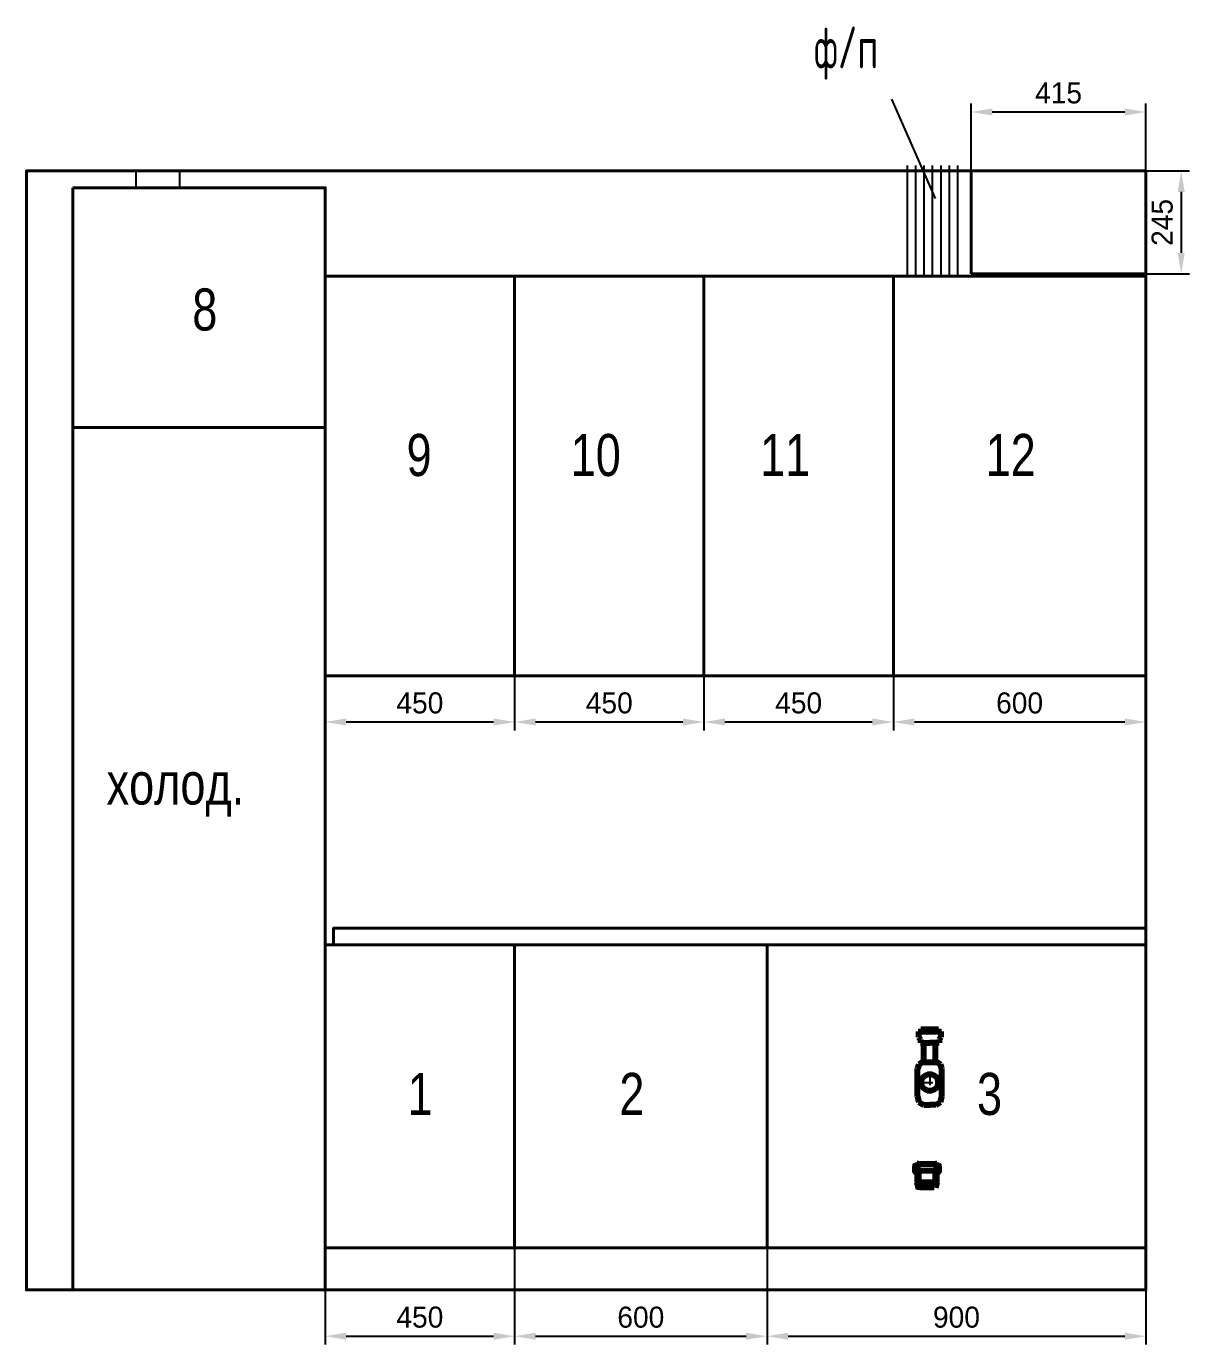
# Model space of a CAD drawing. Header units: millimetres. Extents: x 36689 to 81590, y -49198 to -25401.
# Drawn here: x 46963 to 49727, y -41468 to -38335 of the extents above; entities that cross this region are included whole.
import ezdxf

# ---------------------------------------------------------------- set-up
doc = ezdxf.new("R2010")
doc.units = ezdxf.units.MM
doc.header["$PDMODE"] = 34
doc.header["$PDSIZE"] = 25
doc.linetypes.add('CENTER', pattern=[50.8, 31.75, -6.35, 6.35, -6.35])
for name, color, linetype in [('01 Черновое', 7, 'Continuous'), ('02 ОВиК', 7, 'Continuous'), ('03 Потолок', 7, 'Continuous'), ('11 Привязка размеры', 7, 'Continuous'), ('12 Канализация 1', 7, 'Continuous')]:
    doc.layers.add(name, color=color, linetype=linetype)
doc.layers.add('04 Мебель', color=5, linetype='Continuous', true_color=0x0000ff)
doc.layers.add('100 noprint', color=1, linetype='Continuous', true_color=0xff0000, plot=False)
doc.styles.add('QCADDimTextStyle', font='txt')
doc.styles.add('textstyle81', font='FreeMono.ttf', dxfattribs={"width": 0.8})
doc.styles.add('textstyle82', font='FreeMono.ttf', dxfattribs={"width": 0.8})
doc.styles.add('textstyle83', font='FreeMono.ttf', dxfattribs={"width": 0.8})
doc.styles.add('textstyle84', font='FreeMono.ttf', dxfattribs={"width": 0.8})
doc.styles.add('textstyle85', font='FreeMono.ttf', dxfattribs={"width": 0.8})
doc.styles.add('textstyle87', font='FreeMono.ttf', dxfattribs={"width": 0.8})
doc.styles.add('textstyle98', font='', dxfattribs={"width": 0.8})
doc.styles.get('textstyle98').set_extended_font_data('GOST type A')
doc.dimstyles.new('QCADDimStyle', dxfattribs={"dimtxt": 2.5, "dimasz": 2.5, "dimexe": 1.25, "dimexo": 0.625, "dimtad": 1, "dimtoh": 1, "dimdec": 4, "dimzin": 0, "dimdsep": 46, "dimtxsty": 'QCADDimTextStyle', "dimcen": 0.09, "dimadec": 0, "dimazin": 0, "dimtfac": 1, "dimtdec": 4, "dimtofl": 0, "dimtmove": 0, "dimatfit": 3, "dimfxl": 1, "dimtolj": 1, "dimtzin": 0, "dimarcsym": 0})

# ---------------------------------------------------------------- blocks, each defined once
blk = doc.blocks.new('*D131')
at = {"layer": '11 Привязка размеры', "color": 0, "lineweight": -2}
for p, q in [((49208.1, -38678.4), (49208.1, -38518.4)), ((49258.1, -38538.4), (49573.1, -38538.4)), ((49623.1, -38678.4), (49623.1, -38518.4))]:
    blk.add_line(p, q, dxfattribs=at)
at = {"layer": '11 Привязка размеры', "color": 0}
for points in [[(49258.1, -38530), (49258.1, -38546.7), (49208.1, -38538.4)], [(49573.1, -38546.7), (49573.1, -38530), (49623.1, -38538.4)]]:
    blk.add_solid(points, dxfattribs=at)
at = {"layer": 'Defpoints', "color": 0}
for p in [(49623.1, -38538.4), (49208.1, -38678.4), (49623.1, -38678.4)]:
    blk.add_point(p, dxfattribs=at)
at = {"layer": '11 Привязка размеры', "color": 0, "insert": (49415.6, -38493.3), "char_height": 50, "attachment_point": 5}
blk.add_mtext('\\A1;415', dxfattribs=at)
blk = doc.blocks.new('*D132')
at = {"layer": '11 Привязка размеры', "color": 0, "lineweight": -2}
for p, q in [((49623.1, -38678.4), (49727.1, -38678.4)), ((49707.1, -38728.4), (49707.1, -38873.4)), ((49623.1, -38923.4), (49727.1, -38923.4))]:
    blk.add_line(p, q, dxfattribs=at)
at = {"layer": '11 Привязка размеры', "color": 0}
for points in [[(49715.4, -38728.4), (49698.8, -38728.4), (49707.1, -38678.4)], [(49698.8, -38873.4), (49715.4, -38873.4), (49707.1, -38923.4)]]:
    blk.add_solid(points, dxfattribs=at)
at = {"layer": 'Defpoints', "color": 0}
for p in [(49623.1, -38678.4), (49623.1, -38923.4), (49707.1, -38923.4)]:
    blk.add_point(p, dxfattribs=at)
at = {"layer": '11 Привязка размеры', "color": 0, "insert": (49662.1, -38800.9), "char_height": 50, "attachment_point": 5, "rotation": 90}
blk.add_mtext('\\A1;245', dxfattribs=at)
blk = doc.blocks.new('*D138')
at = {"layer": '11 Привязка размеры', "color": 0, "lineweight": -2}
for p, q in [((47673.1, -41238.4), (47673.1, -41468.4)), ((48123.1, -41238.4), (48123.1, -41468.4)), ((47723.1, -41448.4), (48073.1, -41448.4))]:
    blk.add_line(p, q, dxfattribs=at)
at = {"layer": '11 Привязка размеры', "color": 0}
for points in [[(47723.1, -41440), (47723.1, -41456.7), (47673.1, -41448.4)], [(48073.1, -41456.7), (48073.1, -41440), (48123.1, -41448.4)]]:
    blk.add_solid(points, dxfattribs=at)
at = {"layer": 'Defpoints', "color": 0}
for p in [(47673.1, -41238.4), (48123.1, -41238.4), (48123.1, -41448.4)]:
    blk.add_point(p, dxfattribs=at)
at = {"layer": '11 Привязка размеры', "color": 0, "insert": (47898.1, -41403.3), "char_height": 50, "attachment_point": 5}
blk.add_mtext('\\A1;450', dxfattribs=at)
blk = doc.blocks.new('*D139')
at = {"layer": '11 Привязка размеры', "color": 0, "lineweight": -2}
for p, q in [((48123.1, -41238.4), (48123.1, -41468.4)), ((48723.1, -41238.4), (48723.1, -41468.4)), ((48173.1, -41448.4), (48673.1, -41448.4))]:
    blk.add_line(p, q, dxfattribs=at)
at = {"layer": '11 Привязка размеры', "color": 0}
for points in [[(48173.1, -41440), (48173.1, -41456.7), (48123.1, -41448.4)], [(48673.1, -41456.7), (48673.1, -41440), (48723.1, -41448.4)]]:
    blk.add_solid(points, dxfattribs=at)
at = {"layer": 'Defpoints', "color": 0}
for p in [(48123.1, -41238.4), (48723.1, -41238.4), (48723.1, -41448.4)]:
    blk.add_point(p, dxfattribs=at)
at = {"layer": '11 Привязка размеры', "color": 0, "insert": (48423.1, -41403.4), "char_height": 50, "attachment_point": 5}
blk.add_mtext('\\A1;600', dxfattribs=at)
blk = doc.blocks.new('*D140')
at = {"layer": '11 Привязка размеры', "color": 0, "lineweight": -2}
for p, q in [((48723.1, -41238.4), (48723.1, -41468.4)), ((49623.1, -41238.4), (49623.1, -41468.4)), ((48773.1, -41448.4), (49573.1, -41448.4))]:
    blk.add_line(p, q, dxfattribs=at)
at = {"layer": '11 Привязка размеры', "color": 0}
for points in [[(48773.1, -41440), (48773.1, -41456.7), (48723.1, -41448.4)], [(49573.1, -41456.7), (49573.1, -41440), (49623.1, -41448.4)]]:
    blk.add_solid(points, dxfattribs=at)
at = {"layer": 'Defpoints', "color": 0}
for p in [(48723.1, -41238.4), (49623.1, -41238.4), (49623.1, -41448.4)]:
    blk.add_point(p, dxfattribs=at)
at = {"layer": '11 Привязка размеры', "color": 0, "insert": (49173.1, -41403.4), "char_height": 50, "attachment_point": 5}
blk.add_mtext('\\A1;900', dxfattribs=at)
blk = doc.blocks.new('*D147')
at = {"layer": '11 Привязка размеры', "color": 0, "lineweight": -2}
for p, q in [((47673.1, -39878.4), (47673.1, -40008.4)), ((48123.1, -39878.4), (48123.1, -40008.4)), ((47723.1, -39988.4), (48073.1, -39988.4))]:
    blk.add_line(p, q, dxfattribs=at)
at = {"layer": '11 Привязка размеры', "color": 0}
for points in [[(47723.1, -39980), (47723.1, -39996.7), (47673.1, -39988.4)], [(48073.1, -39996.7), (48073.1, -39980), (48123.1, -39988.4)]]:
    blk.add_solid(points, dxfattribs=at)
at = {"layer": 'Defpoints', "color": 0}
for p in [(47673.1, -39878.4), (48123.1, -39878.4), (48123.1, -39988.4)]:
    blk.add_point(p, dxfattribs=at)
at = {"layer": '11 Привязка размеры', "color": 0, "insert": (47898.1, -39943.3), "char_height": 50, "attachment_point": 5}
blk.add_mtext('\\A1;450', dxfattribs=at)
blk = doc.blocks.new('*D148')
at = {"layer": '11 Привязка размеры', "color": 0, "lineweight": -2}
for p, q in [((48123.1, -39878.4), (48123.1, -40008.4)), ((48573.1, -39878.4), (48573.1, -40008.4)), ((48173.1, -39988.4), (48523.1, -39988.4))]:
    blk.add_line(p, q, dxfattribs=at)
at = {"layer": '11 Привязка размеры', "color": 0}
for points in [[(48173.1, -39980), (48173.1, -39996.7), (48123.1, -39988.4)], [(48523.1, -39996.7), (48523.1, -39980), (48573.1, -39988.4)]]:
    blk.add_solid(points, dxfattribs=at)
at = {"layer": 'Defpoints', "color": 0}
for p in [(48123.1, -39878.4), (48573.1, -39878.4), (48573.1, -39988.4)]:
    blk.add_point(p, dxfattribs=at)
at = {"layer": '11 Привязка размеры', "color": 0, "insert": (48348.1, -39943.3), "char_height": 50, "attachment_point": 5}
blk.add_mtext('\\A1;450', dxfattribs=at)
blk = doc.blocks.new('*D149')
at = {"layer": '11 Привязка размеры', "color": 0, "lineweight": -2}
for p, q in [((48573.1, -39878.4), (48573.1, -40008.4)), ((49023.1, -39878.4), (49023.1, -40008.4)), ((48623.1, -39988.4), (48973.1, -39988.4))]:
    blk.add_line(p, q, dxfattribs=at)
at = {"layer": '11 Привязка размеры', "color": 0}
for points in [[(48623.1, -39980), (48623.1, -39996.7), (48573.1, -39988.4)], [(48973.1, -39996.7), (48973.1, -39980), (49023.1, -39988.4)]]:
    blk.add_solid(points, dxfattribs=at)
at = {"layer": 'Defpoints', "color": 0}
for p in [(48573.1, -39878.4), (49023.1, -39878.4), (49023.1, -39988.4)]:
    blk.add_point(p, dxfattribs=at)
at = {"layer": '11 Привязка размеры', "color": 0, "insert": (48798.1, -39943.3), "char_height": 50, "attachment_point": 5}
blk.add_mtext('\\A1;450', dxfattribs=at)
blk = doc.blocks.new('*D150')
at = {"layer": '11 Привязка размеры', "color": 0, "lineweight": -2}
for p, q in [((49023.1, -39878.4), (49023.1, -40008.4)), ((49623.1, -39878.4), (49623.1, -40008.4)), ((49073.1, -39988.4), (49573.1, -39988.4))]:
    blk.add_line(p, q, dxfattribs=at)
at = {"layer": '11 Привязка размеры', "color": 0}
for points in [[(49073.1, -39980), (49073.1, -39996.7), (49023.1, -39988.4)], [(49573.1, -39996.7), (49573.1, -39980), (49623.1, -39988.4)]]:
    blk.add_solid(points, dxfattribs=at)
at = {"layer": 'Defpoints', "color": 0}
for p in [(49023.1, -39878.4), (49623.1, -39878.4), (49623.1, -39988.4)]:
    blk.add_point(p, dxfattribs=at)
at = {"layer": '11 Привязка размеры', "color": 0, "insert": (49323.1, -39943.4), "char_height": 50, "attachment_point": 5}
blk.add_mtext('\\A1;600', dxfattribs=at)

msp = doc.modelspace()

# ---------------------------------------------------------------- linework, layer by layer
at = {"layer": '01 Черновое', "lineweight": 40}
for p, q in [((49208.11174, -38678.379), (49208.11174, -38923.379)), ((49208.11174, -38923.379), (49623.11174, -38923.379))]:
    msp.add_line(p, q, dxfattribs=at)
msp.add_lwpolyline([(49623.11174, -38678.379), (46963.11174, -38678.379), (46963.11174, -41338.379), (49623.11174, -41338.379)], close=True, dxfattribs=at)
at = {"layer": '02 ОВиК', "color": 6, "true_color": 0xff00ff}
for p, q in [((49056.37389, -38925.70359), (49056.37389, -38665.70359)), ((49076.37389, -38925.70359), (49076.37389, -38665.70359)), ((49096.37389, -38925.70359), (49096.37389, -38665.70359)), ((49116.37389, -38925.70359), (49116.37389, -38665.70359)), ((49136.37389, -38925.70359), (49136.37389, -38665.70359)), ((49156.37389, -38925.70359), (49156.37389, -38665.70359)), ((49176.37389, -38925.70359), (49176.37389, -38665.70359))]:
    msp.add_line(p, q, dxfattribs=at)
at = {"layer": '03 Потолок', "color": 1, "ltscale": 10, "true_color": 0xff0000}
for p, q in [((47223.11174, -38678.379), (47223.11174, -38718.379)), ((47328.11174, -38718.379), (47328.11174, -38678.379)), ((47223.11174, -38718.379), (47328.11174, -38718.379))]:
    msp.add_line(p, q, dxfattribs=at)
at = {"layer": '04 Мебель'}
msp.add_line((49018.78876, -38507.96611), (49122.83604, -38744.18154), dxfattribs=at)
at = {"layer": '04 Мебель', "lineweight": 40, "flags": 128}
for points in [[(47073.11174, -38718.379), (47673.11174, -38718.379), (47673.11174, -39288.379), (47073.11174, -39288.379)], [(48123.11174, -39878.379), (47673.11174, -39878.379), (47673.11174, -38928.379), (48123.11174, -38928.379)], [(48573.11174, -39878.379), (48123.11174, -39878.379), (48123.11174, -38928.379), (48573.11174, -38928.379)], [(49023.11174, -39878.379), (48573.11174, -39878.379), (48573.11174, -38928.379), (49023.11174, -38928.379)], [(49023.11174, -39878.379), (49023.11174, -38928.379), (49623.11174, -38928.379), (49623.11174, -39878.379)], [(47073.11174, -41338.379), (47673.11174, -41338.379), (47673.11174, -39288.379), (47073.11174, -39288.379)]]:
    msp.add_lwpolyline(points, close=True, dxfattribs=at)
at = {"layer": '04 Мебель', "lineweight": 40}
for points in [[(49623.11174, -40518.379), (47693.11174, -40518.379), (47693.11174, -40478.379), (49623.11174, -40478.379)], [(48123.11174, -40518.379), (47673.11174, -40518.379), (47673.11174, -41238.379), (48123.11174, -41238.379)], [(48723.11174, -40518.379), (48123.11174, -40518.379), (48123.11174, -41238.379), (48723.11174, -41238.379)], [(49623.11174, -40518.379), (48723.11174, -40518.379), (48723.11174, -41238.379), (49623.11174, -41238.379)]]:
    msp.add_lwpolyline(points, close=True, dxfattribs=at)
at = {"layer": '100 noprint', "color": 2, "lineweight": -2, "true_color": 0xffff00}
msp.add_line((49623.11174, -40518.379), (49623.11174, -40478.379), dxfattribs=at)
at = {"layer": '12 Канализация 1', "lineweight": 80}
for p, q in [((49083.10379, -40723.67787), (49083.10379, -40737.83166)), ((49083.10379, -40723.67787), (49136.05941, -40723.67787)), ((49088.37715, -40718.379), (49130.78604, -40718.379)), ((49088.37715, -40718.379), (49088.37715, -40723.67787)), ((49130.78604, -40718.379), (49130.78604, -40723.67787)), ((49136.05941, -40723.67787), (49136.05941, -40737.83166)), ((49083.10379, -40737.83166), (49087.25227, -40743.0045)), ((49087.25227, -40743.0045), (49087.25227, -40750.79237)), ((49087.25227, -40750.79237), (49109.57969, -40750.79237)), ((49087.25227, -40750.79237), (49109.57969, -40750.79237)), ((49095.57975, -40797.24585), (49095.57975, -40750.79237)), ((49131.90711, -40750.79237), (49109.57969, -40750.79237)), ((49123.57963, -40797.24585), (49123.57963, -40750.79237)), ((49136.05941, -40737.83166), (49131.90711, -40743.0045)), ((49131.90711, -40743.0045), (49131.90711, -40750.79237)), ((49092.25227, -40797.24585), (49083.76064, -40802.49078)), ((49092.25227, -40797.24585), (49126.90711, -40797.24585)), ((49135.39969, -40802.49044), (49126.90711, -40797.24585)), ((49083.76064, -40802.49078), (49080.44006, -40811.90318)), ((49080.44006, -40878.6992), (49080.44006, -40811.90318)), ((49138.72123, -40811.90318), (49135.39969, -40802.49044)), ((49138.72123, -40878.6992), (49138.72123, -40811.90318)), ((49080.44006, -40878.6992), (49083.7973, -40891.80554)), ((49083.7973, -40891.80554), (49095.43861, -40898.69914)), ((49123.72077, -40898.69914), (49135.36304, -40891.80593)), ((49135.36304, -40891.80593), (49138.72123, -40878.6992)), ((49095.43861, -40898.69914), (49109.57969, -40898.69914)), ((49123.72077, -40898.69914), (49109.57969, -40898.69914)), ((49073.86174, -41044.379), (49073.86174, -41055.41939)), ((49075.66174, -41047.97233), (49075.66174, -41045.379)), ((49075.66174, -41045.379), (49081.61174, -41045.379)), ((49076.16174, -41047.97233), (49075.66174, -41047.97233)), ((49075.66353, -41049.83233), (49076.16174, -41047.97233)), ((49076.43161, -41045.379), (49075.76174, -41047.879)), ((49076.26174, -41047.879), (49075.76174, -41049.74502)), ((49075.76174, -41047.879), (49076.26174, -41047.879)), ((49078.61174, -41042.379), (49075.86174, -41042.379)), ((49078.06174, -41045.379), (49076.43161, -41045.379)), ((49078.06174, -41045.379), (49078.06174, -41054.379)), ((49079.61174, -41038.379), (49079.61174, -41041.379)), ((49082.61174, -41038.379), (49079.61174, -41038.379)), ((49082.61174, -41038.379), (49082.61174, -41044.379)), ((49082.61174, -41038.379), (49123.61174, -41038.379)), ((49126.61174, -41038.379), (49123.61174, -41038.379)), ((49123.61174, -41044.379), (49123.61174, -41038.379)), ((49124.61174, -41045.379), (49130.56174, -41045.379)), ((49126.61174, -41041.379), (49126.61174, -41038.379)), ((49130.36174, -41042.379), (49127.61174, -41042.379)), ((49129.79187, -41045.379), (49128.16174, -41045.379)), ((49128.16174, -41054.379), (49128.16174, -41045.379)), ((49130.46174, -41047.879), (49129.79187, -41045.379)), ((49130.46174, -41049.74502), (49129.96174, -41047.879)), ((49129.96174, -41047.879), (49130.46174, -41047.879)), ((49130.56174, -41047.97233), (49130.06174, -41047.97233)), ((49130.06174, -41047.97233), (49130.55995, -41049.83233)), ((49130.56174, -41045.379), (49130.56174, -41047.97233)), ((49132.36174, -41055.41939), (49132.36174, -41044.379)), ((49075.46174, -41056.17233), (49076.16174, -41053.559)), ((49075.46184, -41057.379), (49075.46174, -41056.17233)), ((49076.26174, -41053.47708), (49075.56174, -41056.08951)), ((49075.56174, -41056.08951), (49075.56174, -41057.379)), ((49075.56174, -41057.379), (49079.76174, -41057.379)), ((49075.66174, -41053.559), (49076.16174, -41051.69233)), ((49076.16174, -41053.559), (49075.66174, -41053.559)), ((49076.16174, -41049.83233), (49075.66353, -41049.83233)), ((49075.66353, -41051.69233), (49076.16174, -41049.83233)), ((49076.16174, -41051.69233), (49075.66353, -41051.69233)), ((49076.26174, -41049.74502), (49075.76174, -41051.61105)), ((49075.76174, -41049.74502), (49076.26174, -41049.74502)), ((49076.26174, -41051.61105), (49075.76174, -41053.47708)), ((49075.76174, -41051.61105), (49076.26174, -41051.61105)), ((49075.76174, -41053.47708), (49076.26174, -41053.47708)), ((49078.06174, -41054.379), (49081.96174, -41054.379)), ((49079.76174, -41057.379), (49079.76174, -41082.80029)), ((49081.96174, -41054.379), (49103.11174, -41054.379)), ((49082.96174, -41055.379), (49082.96174, -41082.379)), ((49123.26174, -41055.379), (49082.96174, -41055.379)), ((49103.11174, -41054.379), (49124.26174, -41054.379)), ((49123.26174, -41082.379), (49123.26174, -41055.379)), ((49124.26174, -41054.379), (49128.16174, -41054.379)), ((49126.46174, -41082.80029), (49126.46174, -41057.379)), ((49126.46174, -41057.379), (49130.66174, -41057.379)), ((49130.46174, -41051.61105), (49129.96174, -41049.74502)), ((49129.96174, -41049.74502), (49130.46174, -41049.74502)), ((49130.46174, -41053.47708), (49129.96174, -41051.61105)), ((49129.96174, -41051.61105), (49130.46174, -41051.61105)), ((49130.66174, -41056.08951), (49129.96174, -41053.47708)), ((49129.96174, -41053.47708), (49130.46174, -41053.47708)), ((49130.55995, -41049.83233), (49130.06174, -41049.83233)), ((49130.06174, -41049.83233), (49130.55995, -41051.69233)), ((49130.55995, -41051.69233), (49130.06174, -41051.69233)), ((49130.06174, -41051.69233), (49130.56174, -41053.559)), ((49130.56174, -41053.559), (49130.06174, -41053.559)), ((49130.06174, -41053.559), (49130.76174, -41056.17233)), ((49130.66174, -41057.379), (49130.66174, -41056.08951)), ((49130.76174, -41056.17233), (49130.76164, -41057.379)), ((49083.11174, -41095.30266), (49079.76174, -41082.80029)), ((49082.96174, -41082.379), (49086.31174, -41094.88137)), ((49082.96174, -41082.379), (49123.26174, -41082.379)), ((49083.11174, -41098.6055), (49083.11174, -41095.30266)), ((49086.31174, -41100.45302), (49086.31174, -41094.88137)), ((49119.91174, -41094.88137), (49086.31174, -41094.88137)), ((49119.91174, -41094.88137), (49123.26174, -41082.379)), ((49126.46174, -41082.80029), (49123.11174, -41095.30266))]:
    msp.add_line(p, q, dxfattribs=at)
at = {"layer": '12 Канализация 1', "color": 23, "linetype": 'CENTER'}
for p, q in [((49109.57969, -40819.91975), (49109.57969, -40870.17704)), ((49085.22952, -40845.30119), (49133.65016, -40845.30119))]:
    msp.add_line(p, q, dxfattribs=at)
at = {"layer": '12 Канализация 1', "lineweight": 80}
msp.add_circle((49109.57969, -40845.30119), 20, dxfattribs=at)
for centre, radius, start, end in [((49075.86174, -41044.379), 2, 90, 180), ((49078.61174, -41041.379), 1, 270, 0), ((49081.61174, -41044.379), 1, 270, 0), ((49124.61174, -41044.379), 1, 180, 270), ((49127.61174, -41041.379), 1, 180, 270), ((49130.36174, -41044.379), 2, 0, 90), ((49075.86174, -41055.41939), 2, 180, 258.4660711), ((49081.96174, -41055.379), 1, 0, 90), ((49124.26174, -41055.379), 1, 90, 180), ((49130.36174, -41055.41939), 2, 281.5339289, 0)]:
    msp.add_arc(centre, radius, start, end, dxfattribs=at)

# ---------------------------------------------------------------- texts
at = {"layer": '04 Мебель', "lineweight": 40, "width": 0.8}
for s, style, p in [('ф/п', 'textstyle98', (48834.35626, -38434.9065)), ('8', 'textstyle81', (47357.31822, -39057.82394)), ('9', 'textstyle85', (47866.5425, -39403.70881)), ('10', 'textstyle85', (48256.5425, -39403.70881)), ('11', 'textstyle85', (48706.5425, -39403.70881)), ('12', 'textstyle87', (49242.47343, -39403.70881)), ('холод.', 'textstyle83', (47153.72795, -40184.63357)), ('1', 'textstyle81', (47868.96891, -40922.48165)), ('2', 'textstyle82', (48372.03053, -40922.48165)), ('3', 'textstyle84', (49221.93209, -40922.48165))]:
    msp.add_text(s, height=100, dxfattribs=dict(at, style=style)).set_placement(p)

# ---------------------------------------------------------------- dimensions: what is measured, and where the dimension line sits
at = {"layer": '11 Привязка размеры'}
for base, p1, p2, picture, middle in [((49623.11174, -38538.379), (49208.11174, -38678.379), (49623.11174, -38678.379), '*D131', (49415.61174, -38493.34428)), ((48123.11174, -39988.379), (47673.11174, -39878.379), (48123.11174, -39878.379), '*D147', (47898.11174, -39943.34428)), ((48573.11174, -39988.379), (48123.11174, -39878.379), (48573.11174, -39878.379), '*D148', (48348.11174, -39943.34428)), ((49023.11174, -39988.379), (48573.11174, -39878.379), (49023.11174, -39878.379), '*D149', (48798.11174, -39943.34428)), ((49623.11174, -39988.379), (49023.11174, -39878.379), (49623.11174, -39878.379), '*D150', (49323.11174, -39943.379)), ((48123.11174, -41448.379), (47673.11174, -41238.379), (48123.11174, -41238.379), '*D138', (47898.11174, -41403.34428)), ((48723.11174, -41448.379), (48123.11174, -41238.379), (48723.11174, -41238.379), '*D139', (48423.11174, -41403.379)), ((49623.11174, -41448.379), (48723.11174, -41238.379), (49623.11174, -41238.379), '*D140', (49173.11174, -41403.379))]:
    dim = msp.add_linear_dim(base=base, p1=p1, p2=p2, dimstyle='QCADDimStyle', override={"dimscale": 10, "dimtxt": 5, "dimasz": 5, "dimexe": 2, "dimexo": 0, "dimgap": 2, "dimdec": 0, "dimtxsty": 'Standard', "dimtmove": 2}, dxfattribs=at)
    dim.commit()
    dim.dimension.update_dxf_attribs({"geometry": picture, "text_midpoint": middle})
dim = msp.add_linear_dim(base=(49707.11174, -38923.379), p1=(49623.11174, -38678.379), p2=(49623.11174, -38923.379), angle=90, dimstyle='QCADDimStyle', override={"dimscale": 10, "dimtxt": 5, "dimasz": 5, "dimexe": 2, "dimexo": 0, "dimgap": 2, "dimdec": 0, "dimtxsty": 'Standard', "dimtmove": 2}, dxfattribs=at)
dim.commit()
dim.dimension.update_dxf_attribs({"geometry": '*D132', "text_midpoint": (49662.07702, -38800.879)})

doc.saveas('drawing.dxf')
